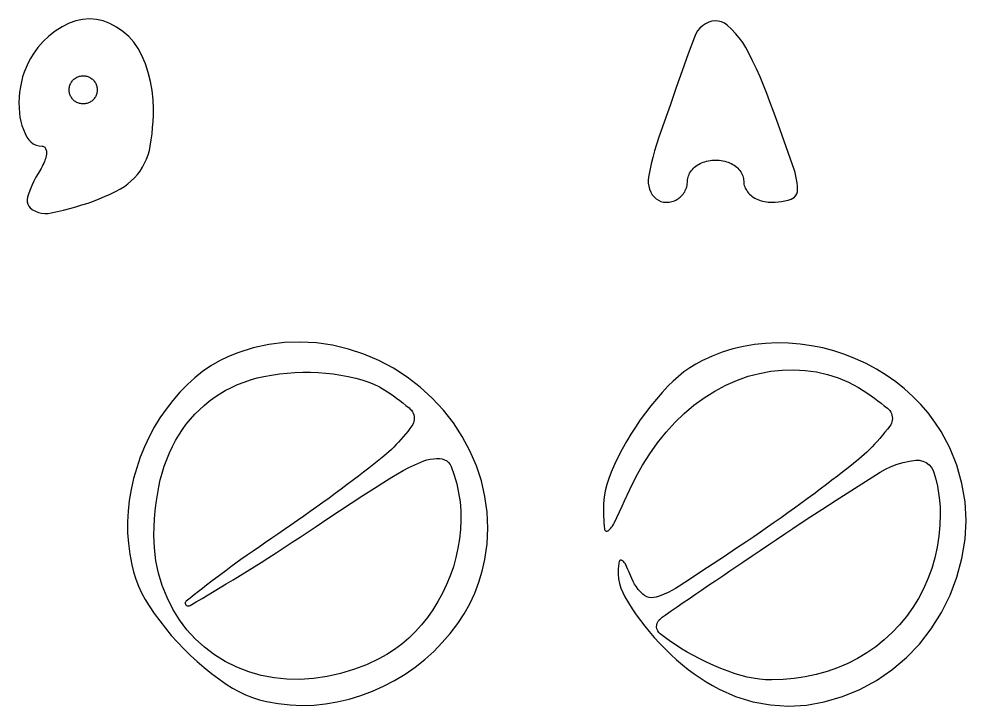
# Model space of a CAD drawing. Header units: millimetres. Extents: x -134 to 134, y -49 to 49.
# Drawn here: x -13.89 to -6.96, y -17.72 to -12.69 of the extents above; entities that cross this region are included whole.
import ezdxf

# ---------------------------------------------------------------- set-up
doc = ezdxf.new("R2010")
doc.units = ezdxf.units.MM
doc.header["$LTSCALE"] = 10
doc.header["$MEASUREMENT"] = 0

# ---------------------------------------------------------------- blocks, each defined once
blk = doc.blocks.new('DT0B-ULTRA_v_1')
at = {"color": 7, "linetype": 'Continuous', "lineweight": -3}
for points in [[(-13.7813, -12.9477, 0), (-13.8006, -12.9792, 0), (-13.818, -13.0117, 0), (-13.8334, -13.0453, 0), (-13.8468, -13.0797, 0), (-13.8582, -13.1148, 0), (-13.8674, -13.1506, 0), (-13.8749, -13.1881, 0), (-13.8803, -13.226, 0), (-13.8838, -13.2642, 0), (-13.8852, -13.3025, 0), (-13.8845, -13.3408, 0), (-13.8819, -13.379, 0), (-13.8778, -13.4098, 0), (-13.8716, -13.4404, 0), (-13.8633, -13.4704, 0), (-13.853, -13.4998, 0), (-13.8407, -13.5283, 0), (-13.8265, -13.556, 0), (-13.8139, -13.5745, 0), (-13.7982, -13.5905, 0), (-13.78, -13.6035, 0), (-13.7598, -13.6131, 0), (-13.7382, -13.6189, 0), (-13.7159, -13.6209, 0), (-13.7105, -13.6214, 0), (-13.7052, -13.623, 0), (-13.7004, -13.6256, 0), (-13.6961, -13.629, 0), (-13.6926, -13.6332, 0), (-13.69, -13.638, 0), (-13.6875, -13.6447, 0), (-13.6856, -13.6515, 0), (-13.6843, -13.6586, 0), (-13.6837, -13.6657, 0), (-13.6837, -13.6728, 0), (-13.6844, -13.6799, 0), (-13.6863, -13.6911, 0), (-13.6887, -13.7021, 0), (-13.6916, -13.713, 0), (-13.695, -13.7237, 0), (-13.6989, -13.7343, 0), (-13.7033, -13.7447, 0), (-13.7095, -13.7579, 0), (-13.7159, -13.771, 0), (-13.7227, -13.784, 0), (-13.7297, -13.7967, 0), (-13.737, -13.8094, 0), (-13.7446, -13.8218, 0), (-13.7607, -13.849, 0), (-13.7756, -13.8768, 0), (-13.7891, -13.9054, 0), (-13.8013, -13.9345, 0), (-13.8121, -13.9641, 0), (-13.8216, -13.9942, 0), (-13.8246, -14.011, 0), (-13.824, -14.028, 0), (-13.8199, -14.0445, 0), (-13.8125, -14.0597, 0), (-13.8021, -14.0731, 0), (-13.7891, -14.0841, 0), (-13.7849, -14.0868, 0), (-13.764, -14.0975, 0), (-13.7419, -14.1055, 0), (-13.7191, -14.1107, 0), (-13.6957, -14.1132, 0), (-13.6723, -14.1127, 0), (-13.649, -14.1094, 0), (-13.6036, -14.0995, 0), (-13.5584, -14.0888, 0), (-13.5134, -14.0772, 0), (-13.4687, -14.0648, 0), (-13.4241, -14.0515, 0), (-13.3799, -14.0374, 0), (-13.3389, -14.0231, 0), (-13.2983, -14.0075, 0), (-13.2583, -13.9907, 0), (-13.2189, -13.9726, 0), (-13.18, -13.9532, 0), (-13.1418, -13.9326, 0), (-13.1142, -13.9157, 0), (-13.0879, -13.8968, 0), (-13.0631, -13.876, 0), (-13.04, -13.8533, 0), (-13.0187, -13.829, 0), (-12.9992, -13.8032, 0), (-12.9814, -13.7754, 0), (-12.9656, -13.7464, 0), (-12.9519, -13.7163, 0), (-12.9405, -13.6853, 0), (-12.9314, -13.6535, 0), (-12.9246, -13.6212, 0), (-12.9175, -13.5761, 0), (-12.9117, -13.5309, 0), (-12.9071, -13.4855, 0), (-12.9039, -13.4399, 0), (-12.902, -13.3944, 0), (-12.9013, -13.3487, 0), (-12.9037, -13.2816, 0), (-12.9109, -13.2148, 0), (-12.9227, -13.1487, 0), (-12.9393, -13.0836, 0), (-12.9604, -13.0198, 0), (-12.9861, -12.9578, 0), (-13.0124, -12.9079, 0), (-13.0445, -12.8616, 0), (-13.0819, -12.8194, 0), (-13.1241, -12.782, 0), (-13.1704, -12.7499, 0), (-13.2202, -12.7235, 0), (-13.268, -12.7056, 0), (-13.3179, -12.6947, 0), (-13.3688, -12.691, 0), (-13.4197, -12.6945, 0), (-13.4696, -12.7051, 0), (-13.5176, -12.7227, 0), (-13.5698, -12.7491, 0), (-13.6192, -12.7804, 0), (-13.6655, -12.8163, 0), (-13.7082, -12.8564, 0), (-13.7469, -12.9003, 0), (-13.7813, -12.9477, 0)], [(-8.945, -12.8242, 0), (-8.9893, -12.9471, 0), (-9.0333, -13.0701, 0), (-9.0771, -13.1931, 0), (-9.1205, -13.3163, 0), (-9.1637, -13.4395, 0), (-9.2067, -13.5629, 0), (-9.2221, -13.6095, 0), (-9.2362, -13.6564, 0), (-9.2491, -13.7038, 0), (-9.2606, -13.7515, 0), (-9.2707, -13.7995, 0), (-9.2796, -13.8477, 0), (-9.2819, -13.87, 0), (-9.2815, -13.8924, 0), (-9.2782, -13.9146, 0), (-9.2723, -13.9362, 0), (-9.2636, -13.9569, 0), (-9.2525, -13.9764, 0), (-9.2399, -13.9924, 0), (-9.2249, -14.0062, 0), (-9.2078, -14.0173, 0), (-9.1892, -14.0254, 0), (-9.1694, -14.0304, 0), (-9.1491, -14.0321, 0), (-9.1391, -14.0318, 0), (-9.1291, -14.0308, 0), (-9.1191, -14.0291, 0), (-9.1093, -14.0268, 0), (-9.0997, -14.0239, 0), (-9.0903, -14.0203, 0), (-9.0811, -14.0161, 0), (-9.0722, -14.0114, 0), (-9.0636, -14.006, 0), (-9.0554, -14.0001, 0), (-9.0476, -13.9937, 0), (-9.0402, -13.9868, 0), (-9.0333, -13.9794, 0), (-9.0269, -13.9716, 0), (-9.021, -13.9634, 0), (-9.0157, -13.9548, 0), (-9.0109, -13.9459, 0), (-9.0067, -13.9368, 0), (-9.0031, -13.9273, 0), (-9.0002, -13.9177, 0), (-8.9979, -13.9079, 0), (-8.9963, -13.898, 0), (-8.9953, -13.888, 0), (-8.9949, -13.8779, 0), (-8.9945, -13.8676, 0), (-8.9931, -13.8574, 0), (-8.9909, -13.8473, 0), (-8.9878, -13.8374, 0), (-8.9839, -13.8279, 0), (-8.9792, -13.8187, 0), (-8.9733, -13.8092, 0), (-8.9668, -13.8001, 0), (-8.9596, -13.7914, 0), (-8.9519, -13.7833, 0), (-8.9437, -13.7757, 0), (-8.935, -13.7687, 0), (-8.9248, -13.7615, 0), (-8.9142, -13.7549, 0), (-8.9032, -13.749, 0), (-8.8919, -13.7437, 0), (-8.8803, -13.7391, 0), (-8.8684, -13.7352, 0), (-8.8555, -13.7317, 0), (-8.8425, -13.7288, 0), (-8.8293, -13.7266, 0), (-8.816, -13.725, 0), (-8.8027, -13.724, 0), (-8.7893, -13.7237, 0), (-8.776, -13.724, 0), (-8.7626, -13.725, 0), (-8.7494, -13.7266, 0), (-8.7362, -13.7288, 0), (-8.7231, -13.7317, 0), (-8.7102, -13.7352, 0), (-8.6984, -13.7391, 0), (-8.6868, -13.7437, 0), (-8.6755, -13.749, 0), (-8.6645, -13.7549, 0), (-8.6539, -13.7615, 0), (-8.6437, -13.7687, 0), (-8.635, -13.7757, 0), (-8.6267, -13.7833, 0), (-8.619, -13.7914, 0), (-8.6119, -13.8001, 0), (-8.6054, -13.8092, 0), (-8.5995, -13.8187, 0), (-8.5947, -13.8279, 0), (-8.5908, -13.8374, 0), (-8.5877, -13.8473, 0), (-8.5855, -13.8574, 0), (-8.5842, -13.8676, 0), (-8.5837, -13.8779, 0), (-8.5833, -13.8882, 0), (-8.5819, -13.8984, 0), (-8.5797, -13.9085, 0), (-8.5766, -13.9184, 0), (-8.5727, -13.9279, 0), (-8.568, -13.9371, 0), (-8.5621, -13.9466, 0), (-8.5556, -13.9557, 0), (-8.5484, -13.9644, 0), (-8.5407, -13.9725, 0), (-8.5325, -13.9801, 0), (-8.5238, -13.9871, 0), (-8.5136, -13.9943, 0), (-8.503, -14.0009, 0), (-8.492, -14.0068, 0), (-8.4807, -14.0121, 0), (-8.4691, -14.0167, 0), (-8.4572, -14.0206, 0), (-8.4443, -14.0241, 0), (-8.4313, -14.027, 0), (-8.4181, -14.0292, 0), (-8.4048, -14.0308, 0), (-8.3915, -14.0318, 0), (-8.3781, -14.0321, 0), (-8.3542, -14.0314, 0), (-8.3303, -14.0295, 0), (-8.3066, -14.0262, 0), (-8.283, -14.0216, 0), (-8.2598, -14.0157, 0), (-8.2369, -14.0085, 0), (-8.2235, -14.0023, 0), (-8.2117, -13.9934, 0), (-8.202, -13.9823, 0), (-8.1948, -13.9693, 0), (-8.1905, -13.9552, 0), (-8.1892, -13.9405, 0), (-8.1892, -13.9405, 0), (-8.1904, -13.915, 0), (-8.1928, -13.8897, 0), (-8.1967, -13.8645, 0), (-8.2018, -13.8397, 0), (-8.2082, -13.8151, 0), (-8.2159, -13.7909, 0), (-8.2448, -13.7085, 0), (-8.2738, -13.6261, 0), (-8.303, -13.5438, 0), (-8.3325, -13.4616, 0), (-8.3621, -13.3794, 0), (-8.3919, -13.2974, 0), (-8.4149, -13.2362, 0), (-8.4391, -13.1754, 0), (-8.4645, -13.1152, 0), (-8.4911, -13.0554, 0), (-8.5188, -12.9962, 0), (-8.5477, -12.9376, 0), (-8.5683, -12.9, 0), (-8.5914, -12.8638, 0), (-8.6167, -12.8292, 0), (-8.6443, -12.7964, 0), (-8.6739, -12.7654, 0), (-8.7056, -12.7365, 0), (-8.725, -12.7228, 0), (-8.7465, -12.7128, 0), (-8.7695, -12.7068, 0), (-8.7932, -12.7052, 0), (-8.8168, -12.7078, 0), (-8.8396, -12.7147, 0), (-8.863, -12.7261, 0), (-8.8846, -12.7407, 0), (-8.904, -12.7582, 0), (-8.9207, -12.7782, 0), (-8.9345, -12.8004, 0), (-8.945, -12.8242, 0)], [(-13.3125, -13.2097, 0), (-13.3127, -13.2164, 0), (-13.3134, -13.2231, 0), (-13.3145, -13.2297, 0), (-13.316, -13.2362, 0), (-13.318, -13.2427, 0), (-13.3203, -13.2489, 0), (-13.3231, -13.2551, 0), (-13.3263, -13.261, 0), (-13.3299, -13.2667, 0), (-13.3338, -13.2722, 0), (-13.3381, -13.2774, 0), (-13.3427, -13.2823, 0), (-13.3476, -13.2869, 0), (-13.3528, -13.2912, 0), (-13.3583, -13.2951, 0), (-13.364, -13.2987, 0), (-13.3699, -13.3019, 0), (-13.3761, -13.3047, 0), (-13.3823, -13.307, 0), (-13.3888, -13.309, 0), (-13.3953, -13.3105, 0), (-13.4019, -13.3116, 0), (-13.4086, -13.3123, 0), (-13.4153, -13.3125, 0), (-13.422, -13.3123, 0), (-13.4287, -13.3116, 0), (-13.4353, -13.3105, 0), (-13.4418, -13.309, 0), (-13.4483, -13.307, 0), (-13.4545, -13.3047, 0), (-13.4607, -13.3019, 0), (-13.4666, -13.2987, 0), (-13.4723, -13.2951, 0), (-13.4778, -13.2912, 0), (-13.483, -13.2869, 0), (-13.4879, -13.2823, 0), (-13.4925, -13.2774, 0), (-13.4968, -13.2722, 0), (-13.5007, -13.2667, 0), (-13.5043, -13.261, 0), (-13.5075, -13.2551, 0), (-13.5103, -13.2489, 0), (-13.5126, -13.2427, 0), (-13.5146, -13.2362, 0), (-13.5161, -13.2297, 0), (-13.5172, -13.2231, 0), (-13.5179, -13.2164, 0), (-13.5181, -13.2097, 0), (-13.5179, -13.203, 0), (-13.5172, -13.1963, 0), (-13.5161, -13.1897, 0), (-13.5146, -13.1832, 0), (-13.5126, -13.1768, 0), (-13.5103, -13.1705, 0), (-13.5075, -13.1643, 0), (-13.5043, -13.1584, 0), (-13.5007, -13.1527, 0), (-13.4968, -13.1472, 0), (-13.4925, -13.142, 0), (-13.4879, -13.1371, 0), (-13.483, -13.1325, 0), (-13.4778, -13.1282, 0), (-13.4723, -13.1243, 0), (-13.4666, -13.1207, 0), (-13.4607, -13.1175, 0), (-13.4545, -13.1148, 0), (-13.4483, -13.1124, 0), (-13.4418, -13.1104, 0), (-13.4353, -13.1089, 0), (-13.4287, -13.1078, 0), (-13.422, -13.1071, 0), (-13.4153, -13.1069, 0), (-13.4086, -13.1071, 0), (-13.4019, -13.1078, 0), (-13.3953, -13.1089, 0), (-13.3888, -13.1104, 0), (-13.3823, -13.1124, 0), (-13.3761, -13.1148, 0), (-13.3699, -13.1175, 0), (-13.364, -13.1207, 0), (-13.3583, -13.1243, 0), (-13.3528, -13.1282, 0), (-13.3476, -13.1325, 0), (-13.3427, -13.1371, 0), (-13.3381, -13.142, 0), (-13.3338, -13.1472, 0), (-13.3299, -13.1527, 0), (-13.3263, -13.1584, 0), (-13.3231, -13.1643, 0), (-13.3203, -13.1705, 0), (-13.318, -13.1768, 0), (-13.316, -13.1832, 0), (-13.3145, -13.1897, 0), (-13.3134, -13.1963, 0), (-13.3127, -13.203, 0), (-13.3125, -13.2097, 0)], [(-12.2845, -15.1324, 0), (-12.3523, -15.1598, 0), (-12.4179, -15.192, 0), (-12.4811, -15.2287, 0), (-12.5416, -15.2698, 0), (-12.599, -15.315, 0), (-12.6531, -15.3642, 0), (-12.7082, -15.4212, 0), (-12.7602, -15.4812, 0), (-12.8087, -15.5439, 0), (-12.8537, -15.6093, 0), (-12.8949, -15.677, 0), (-12.9324, -15.7469, 0), (-12.967, -15.8208, 0), (-12.9975, -15.8965, 0), (-13.024, -15.9738, 0), (-13.0462, -16.0523, 0), (-13.0642, -16.1319, 0), (-13.0779, -16.2124, 0), (-13.0867, -16.2907, 0), (-13.0908, -16.3694, 0), (-13.0903, -16.4482, 0), (-13.085, -16.5268, 0), (-13.075, -16.605, 0), (-13.0604, -16.6825, 0), (-13.0471, -16.7356, 0), (-13.0305, -16.7878, 0), (-13.0107, -16.8389, 0), (-12.9879, -16.8887, 0), (-12.9621, -16.937, 0), (-12.9334, -16.9836, 0), (-12.8954, -17.0394, 0), (-12.8555, -17.094, 0), (-12.8139, -17.1472, 0), (-12.7706, -17.199, 0), (-12.7255, -17.2493, 0), (-12.6789, -17.2982, 0), (-12.6309, -17.3453, 0), (-12.5813, -17.3908, 0), (-12.5303, -17.4346, 0), (-12.4779, -17.4768, 0), (-12.4241, -17.5172, 0), (-12.369, -17.5558, 0), (-12.3235, -17.5846, 0), (-12.2762, -17.6104, 0), (-12.2273, -17.6332, 0), (-12.1771, -17.6529, 0), (-12.1258, -17.6694, 0), (-12.0735, -17.6827, 0), (-11.9883, -17.6983, 0), (-11.9022, -17.7079, 0), (-11.8157, -17.7116, 0), (-11.7291, -17.7091, 0), (-11.6428, -17.7007, 0), (-11.5574, -17.6862, 0), (-11.4699, -17.6654, 0), (-11.3838, -17.6392, 0), (-11.2996, -17.6077, 0), (-11.2175, -17.571, 0), (-11.1378, -17.5292, 0), (-11.0609, -17.4826, 0), (-10.9875, -17.4315, 0), (-10.9174, -17.3759, 0), (-10.851, -17.3161, 0), (-10.7884, -17.2522, 0), (-10.73, -17.1845, 0), (-10.676, -17.1132, 0), (-10.629, -17.0418, 0), (-10.5874, -16.9673, 0), (-10.5512, -16.8899, 0), (-10.5206, -16.8102, 0), (-10.4959, -16.7284, 0), (-10.4772, -16.6451, 0), (-10.461, -16.5301, 0), (-10.4555, -16.4141, 0), (-10.4606, -16.2981, 0), (-10.4763, -16.183, 0), (-10.5025, -16.0699, 0), (-10.5389, -15.9596, 0), (-10.5862, -15.8501, 0), (-10.6425, -15.7451, 0), (-10.7076, -15.6451, 0), (-10.7809, -15.5511, 0), (-10.8619, -15.4636, 0), (-10.95, -15.3832, 0), (-11.045, -15.3103, 0), (-11.1458, -15.2456, 0), (-11.2517, -15.1897, 0), (-11.3619, -15.1428, 0), (-11.4756, -15.1054, 0), (-11.5922, -15.0777, 0), (-11.708, -15.0606, 0), (-11.825, -15.0541, 0), (-11.942, -15.058, 0), (-12.0583, -15.0725, 0), (-12.1727, -15.0974, 0), (-12.2845, -15.1324, 0)], [(-8.889, -15.1916, 0), (-8.9345, -15.2162, 0), (-8.9784, -15.2434, 0), (-9.0208, -15.273, 0), (-9.0614, -15.3049, 0), (-9.1001, -15.3391, 0), (-9.1369, -15.3754, 0), (-9.1805, -15.4224, 0), (-9.2226, -15.4706, 0), (-9.2633, -15.5201, 0), (-9.3025, -15.5708, 0), (-9.3402, -15.6227, 0), (-9.3763, -15.6756, 0), (-9.41, -15.7285, 0), (-9.4422, -15.7823, 0), (-9.4727, -15.8371, 0), (-9.5016, -15.8928, 0), (-9.5287, -15.9494, 0), (-9.5542, -16.0067, 0), (-9.5713, -16.0508, 0), (-9.5852, -16.096, 0), (-9.5961, -16.1421, 0), (-9.6038, -16.1888, 0), (-9.6082, -16.2359, 0), (-9.6095, -16.2832, 0), (-9.6091, -16.3064, 0), (-9.6084, -16.3295, 0), (-9.6073, -16.3527, 0), (-9.606, -16.3758, 0), (-9.6042, -16.3989, 0), (-9.6022, -16.422, 0), (-9.6015, -16.4254, 0), (-9.6001, -16.4286, 0), (-9.598, -16.4315, 0), (-9.5954, -16.4338, 0), (-9.5924, -16.4356, 0), (-9.5891, -16.4367, 0), (-9.5856, -16.4371, 0), (-9.5821, -16.4368, 0), (-9.5788, -16.4357, 0), (-9.5757, -16.434, 0), (-9.5757, -16.434, 0), (-9.5662, -16.4259, 0), (-9.5579, -16.4176, 0), (-9.5502, -16.4088, 0), (-9.5433, -16.3993, 0), (-9.5371, -16.3894, 0), (-9.5316, -16.379, 0), (-9.5122, -16.3379, 0), (-9.4929, -16.2967, 0), (-9.4737, -16.2554, 0), (-9.4546, -16.2141, 0), (-9.4357, -16.1728, 0), (-9.4168, -16.1314, 0), (-9.3732, -16.0422, 0), (-9.3246, -15.9555, 0), (-9.2713, -15.8717, 0), (-9.2133, -15.7911, 0), (-9.1509, -15.7138, 0), (-9.0843, -15.6402, 0), (-9.0183, -15.5761, 0), (-8.948, -15.5167, 0), (-8.8737, -15.4625, 0), (-8.7957, -15.4137, 0), (-8.7144, -15.3705, 0), (-8.6304, -15.3331, 0), (-8.5508, -15.3047, 0), (-8.4693, -15.2828, 0), (-8.3862, -15.2674, 0), (-8.3022, -15.2586, 0), (-8.2178, -15.2566, 0), (-8.1335, -15.2613, 0), (-8.0519, -15.2726, 0), (-7.9716, -15.2909, 0), (-7.8932, -15.316, 0), (-7.8173, -15.3478, 0), (-7.7443, -15.386, 0), (-7.6749, -15.4303, 0), (-7.6506, -15.4476, 0), (-7.6264, -15.4651, 0), (-7.6025, -15.4829, 0), (-7.5788, -15.5011, 0), (-7.5554, -15.5195, 0), (-7.5321, -15.5382, 0), (-7.5231, -15.5465, 0), (-7.5153, -15.5558, 0), (-7.5087, -15.5661, 0), (-7.5034, -15.5771, 0), (-7.4996, -15.5887, 0), (-7.4973, -15.6006, 0), (-7.4965, -15.6126, 0), (-7.4973, -15.6247, 0), (-7.4996, -15.6365, 0), (-7.5035, -15.6479, 0), (-7.5089, -15.6587, 0), (-7.5156, -15.6687, 0), (-7.5333, -15.6914, 0), (-7.5513, -15.7139, 0), (-7.5696, -15.7362, 0), (-7.5882, -15.7583, 0), (-7.6071, -15.7801, 0), (-7.6263, -15.8016, 0), (-7.6444, -15.8211, 0), (-7.663, -15.8402, 0), (-7.6821, -15.8587, 0), (-7.7017, -15.8767, 0), (-7.7217, -15.8942, 0), (-7.7422, -15.9112, 0), (-7.7811, -15.9424, 0), (-7.8202, -15.9733, 0), (-7.8594, -16.0041, 0), (-7.8987, -16.0347, 0), (-7.9382, -16.0652, 0), (-7.9778, -16.0954, 0), (-8.0245, -16.1307, 0), (-8.0715, -16.1658, 0), (-8.1186, -16.2006, 0), (-8.1658, -16.2352, 0), (-8.2133, -16.2696, 0), (-8.2609, -16.3037, 0), (-8.3105, -16.3389, 0), (-8.3603, -16.3739, 0), (-8.4103, -16.4086, 0), (-8.4604, -16.4432, 0), (-8.5107, -16.4774, 0), (-8.5611, -16.5115, 0), (-8.6432, -16.5666, 0), (-8.7254, -16.6214, 0), (-8.8078, -16.6761, 0), (-8.8902, -16.7306, 0), (-8.9729, -16.7848, 0), (-9.0556, -16.8389, 0), (-9.0822, -16.8554, 0), (-9.1094, -16.8707, 0), (-9.1374, -16.8848, 0), (-9.1659, -16.8976, 0), (-9.1949, -16.9091, 0), (-9.2245, -16.9194, 0), (-9.2416, -16.9233, 0), (-9.2591, -16.9241, 0), (-9.2764, -16.9219, 0), (-9.2932, -16.9167, 0), (-9.3087, -16.9087, 0), (-9.3227, -16.898, 0), (-9.3395, -16.8815, 0), (-9.355, -16.8637, 0), (-9.3692, -16.8449, 0), (-9.3819, -16.825, 0), (-9.3931, -16.8042, 0), (-9.4027, -16.7827, 0), (-9.4094, -16.766, 0), (-9.4164, -16.7494, 0), (-9.4234, -16.7329, 0), (-9.4307, -16.7164, 0), (-9.438, -16.7, 0), (-9.4455, -16.6837, 0), (-9.449, -16.6771, 0), (-9.453, -16.6709, 0), (-9.4575, -16.6651, 0), (-9.4626, -16.6597, 0), (-9.4682, -16.6548, 0), (-9.4742, -16.6505, 0), (-9.4766, -16.6492, 0), (-9.4792, -16.6485, 0), (-9.4819, -16.6483, 0), (-9.4846, -16.6487, 0), (-9.4871, -16.6497, 0), (-9.4894, -16.6511, 0), (-9.4913, -16.653, 0), (-9.4928, -16.6553, 0), (-9.4938, -16.6578, 0), (-9.4938, -16.6578, 0), (-9.4962, -16.6677, 0), (-9.4981, -16.6774, 0), (-9.4997, -16.6872, 0), (-9.5009, -16.697, 0), (-9.5019, -16.7068, 0), (-9.5024, -16.7167, 0), (-9.5022, -16.7516, 0), (-9.4987, -16.7862, 0), (-9.4919, -16.8204, 0), (-9.4821, -16.8538, 0), (-9.4691, -16.8862, 0), (-9.4532, -16.9172, 0), (-9.4268, -16.9617, 0), (-9.3991, -17.0053, 0), (-9.3701, -17.0481, 0), (-9.3399, -17.09, 0), (-9.3083, -17.131, 0), (-9.2756, -17.171, 0), (-9.2378, -17.2145, 0), (-9.1988, -17.2569, 0), (-9.1585, -17.2981, 0), (-9.1171, -17.3381, 0), (-9.0745, -17.377, 0), (-9.0308, -17.4145, 0), (-8.9892, -17.448, 0), (-8.9464, -17.48, 0), (-8.9024, -17.5103, 0), (-8.8574, -17.5391, 0), (-8.8113, -17.5662, 0), (-8.7643, -17.5916, 0), (-8.6437, -17.6452, 0), (-8.5176, -17.6841, 0), (-8.3877, -17.7079, 0), (-8.256, -17.7161, 0), (-8.1242, -17.7087, 0), (-7.9942, -17.6857, 0), (-7.862, -17.6468, 0), (-7.7345, -17.5944, 0), (-7.6131, -17.529, 0), (-7.4993, -17.4513, 0), (-7.3941, -17.3621, 0), (-7.2988, -17.2625, 0), (-7.212, -17.151, 0), (-7.1368, -17.0314, 0), (-7.0739, -16.9048, 0), (-7.024, -16.7726, 0), (-6.9876, -16.636, 0), (-6.9651, -16.4965, 0), (-6.9575, -16.3596, 0), (-6.9649, -16.2228, 0), (-6.9873, -16.0875, 0), (-7.0243, -15.9555, 0), (-7.0755, -15.8284, 0), (-7.1404, -15.7076, 0), (-7.1855, -15.6387, 0), (-7.2349, -15.5728, 0), (-7.2884, -15.5103, 0), (-7.3458, -15.4513, 0), (-7.4069, -15.3961, 0), (-7.4714, -15.3449, 0), (-7.541, -15.2964, 0), (-7.6132, -15.252, 0), (-7.688, -15.2119, 0), (-7.765, -15.1763, 0), (-7.8439, -15.1452, 0), (-7.9245, -15.1188, 0), (-8.006, -15.0974, 0), (-8.0885, -15.0808, 0), (-8.1719, -15.0691, 0), (-8.2559, -15.0624, 0), (-8.3401, -15.0607, 0), (-8.4242, -15.0639, 0), (-8.5047, -15.0721, 0), (-8.5844, -15.0856, 0), (-8.663, -15.1044, 0), (-8.7403, -15.1284, 0), (-8.8157, -15.1575, 0), (-8.889, -15.1916, 0)], [(-11.1701, -15.4303, 0), (-11.1465, -15.4471, 0), (-11.1231, -15.4641, 0), (-11.0999, -15.4815, 0), (-11.0769, -15.4991, 0), (-11.0542, -15.5171, 0), (-11.0317, -15.5353, 0), (-11.0225, -15.5438, 0), (-11.0144, -15.5533, 0), (-11.0075, -15.5637, 0), (-11.0019, -15.5749, 0), (-10.9976, -15.5866, 0), (-10.9947, -15.5988, 0), (-10.9935, -15.6106, 0), (-10.9938, -15.6226, 0), (-10.9958, -15.6343, 0), (-10.9993, -15.6457, 0), (-11.0043, -15.6566, 0), (-11.0107, -15.6666, 0), (-11.0261, -15.6872, 0), (-11.0418, -15.7076, 0), (-11.0579, -15.7277, 0), (-11.0743, -15.7475, 0), (-11.0911, -15.767, 0), (-11.1082, -15.7862, 0), (-11.1251, -15.8044, 0), (-11.1425, -15.8221, 0), (-11.1603, -15.8394, 0), (-11.1786, -15.8562, 0), (-11.1973, -15.8725, 0), (-11.2164, -15.8883, 0), (-11.2532, -15.9177, 0), (-11.2901, -15.947, 0), (-11.3271, -15.9762, 0), (-11.3643, -16.0051, 0), (-11.4016, -16.0339, 0), (-11.4391, -16.0625, 0), (-11.4833, -16.096, 0), (-11.5277, -16.1293, 0), (-11.5722, -16.1623, 0), (-11.6169, -16.1951, 0), (-11.6618, -16.2278, 0), (-11.7069, -16.2602, 0), (-11.7539, -16.2937, 0), (-11.8011, -16.327, 0), (-11.8485, -16.3601, 0), (-11.896, -16.393, 0), (-11.9436, -16.4257, 0), (-11.9914, -16.4582, 0), (-12.0366, -16.489, 0), (-12.0817, -16.5199, 0), (-12.1267, -16.551, 0), (-12.1716, -16.5823, 0), (-12.2164, -16.6137, 0), (-12.261, -16.6453, 0), (-12.2983, -16.6719, 0), (-12.3353, -16.6988, 0), (-12.3722, -16.726, 0), (-12.409, -16.7533, 0), (-12.4455, -16.7809, 0), (-12.4819, -16.8088, 0), (-12.5121, -16.8321, 0), (-12.5423, -16.8556, 0), (-12.5725, -16.8791, 0), (-12.6025, -16.9027, 0), (-12.6325, -16.9264, 0), (-12.6625, -16.9501, 0), (-12.6651, -16.9527, 0), (-12.6672, -16.9558, 0), (-12.6685, -16.9592, 0), (-12.6691, -16.9629, 0), (-12.669, -16.9666, 0), (-12.6681, -16.9701, 0), (-12.6664, -16.9735, 0), (-12.6641, -16.9763, 0), (-12.6641, -16.9763, 0), (-12.6597, -16.9799, 0), (-12.6548, -16.9824, 0), (-12.6496, -16.9838, 0), (-12.6441, -16.9841, 0), (-12.6387, -16.9832, 0), (-12.6335, -16.9813, 0), (-12.6321, -16.9805, 0), (-12.5881, -16.9544, 0), (-12.544, -16.9283, 0), (-12.5001, -16.9021, 0), (-12.4561, -16.8758, 0), (-12.4122, -16.8495, 0), (-12.3684, -16.8231, 0), (-12.3173, -16.7922, 0), (-12.2664, -16.761, 0), (-12.2156, -16.7296, 0), (-12.165, -16.6979, 0), (-12.1145, -16.666, 0), (-12.0642, -16.6338, 0), (-12.0049, -16.5956, 0), (-11.9458, -16.5572, 0), (-11.8867, -16.5186, 0), (-11.8278, -16.4798, 0), (-11.7689, -16.4409, 0), (-11.7102, -16.4018, 0), (-11.6252, -16.3452, 0), (-11.5401, -16.2889, 0), (-11.4547, -16.2329, 0), (-11.3692, -16.1772, 0), (-11.2835, -16.1217, 0), (-11.1976, -16.0665, 0), (-11.1572, -16.0414, 0), (-11.1162, -16.0173, 0), (-11.0746, -15.9942, 0), (-11.0324, -15.9722, 0), (-10.9897, -15.9513, 0), (-10.9464, -15.9314, 0), (-10.9241, -15.9226, 0), (-10.9011, -15.9155, 0), (-10.8776, -15.9102, 0), (-10.8538, -15.9069, 0), (-10.8298, -15.9054, 0), (-10.8058, -15.9058, 0), (-10.7883, -15.9084, 0), (-10.7716, -15.9143, 0), (-10.7563, -15.9233, 0), (-10.743, -15.9349, 0), (-10.7321, -15.9488, 0), (-10.724, -15.9646, 0), (-10.7014, -16.0271, 0), (-10.683, -16.0909, 0), (-10.6689, -16.1558, 0), (-10.659, -16.2215, 0), (-10.6535, -16.2878, 0), (-10.6524, -16.3542, 0), (-10.6555, -16.4238, 0), (-10.6627, -16.4932, 0), (-10.6737, -16.562, 0), (-10.6887, -16.6301, 0), (-10.7076, -16.6972, 0), (-10.7302, -16.7632, 0), (-10.7567, -16.8278, 0), (-10.7868, -16.8909, 0), (-10.8204, -16.9521, 0), (-10.8575, -17.0114, 0), (-10.8979, -17.0684, 0), (-10.9415, -17.123, 0), (-10.9863, -17.1726, 0), (-11.0343, -17.2191, 0), (-11.0852, -17.2624, 0), (-11.1387, -17.3024, 0), (-11.1948, -17.3387, 0), (-11.2532, -17.3713, 0), (-11.3439, -17.414, 0), (-11.4375, -17.4499, 0), (-11.5336, -17.4786, 0), (-11.6315, -17.5001, 0), (-11.7308, -17.5142, 0), (-11.8308, -17.5209, 0), (-11.9254, -17.5195, 0), (-12.0194, -17.5098, 0), (-12.1123, -17.4917, 0), (-12.2031, -17.4654, 0), (-12.2913, -17.4312, 0), (-12.3761, -17.3893, 0), (-12.454, -17.3415, 0), (-12.5272, -17.2866, 0), (-12.595, -17.2251, 0), (-12.6567, -17.1576, 0), (-12.7118, -17.0846, 0), (-12.7599, -17.0068, 0), (-12.802, -16.9227, 0), (-12.8368, -16.8353, 0), (-12.8639, -16.7452, 0), (-12.8831, -16.6531, 0), (-12.8944, -16.5597, 0), (-12.8977, -16.4657, 0), (-12.8963, -16.4066, 0), (-12.893, -16.3476, 0), (-12.888, -16.2887, 0), (-12.8812, -16.2301, 0), (-12.8726, -16.1716, 0), (-12.8622, -16.1134, 0), (-12.8511, -16.0625, 0), (-12.8377, -16.012, 0), (-12.8221, -15.9622, 0), (-12.8043, -15.9131, 0), (-12.7844, -15.8649, 0), (-12.7623, -15.8176, 0), (-12.7401, -15.7752, 0), (-12.7157, -15.734, 0), (-12.6894, -15.694, 0), (-12.6611, -15.6553, 0), (-12.6309, -15.6181, 0), (-12.599, -15.5825, 0), (-12.5657, -15.5489, 0), (-12.5307, -15.5171, 0), (-12.4942, -15.4872, 0), (-12.4562, -15.4591, 0), (-12.4167, -15.4331, 0), (-12.376, -15.4091, 0), (-12.3313, -15.3859, 0), (-12.2855, -15.3649, 0), (-12.2387, -15.3464, 0), (-12.1909, -15.3303, 0), (-12.1424, -15.3167, 0), (-12.0933, -15.3057, 0), (-12.037, -15.2956, 0), (-11.9805, -15.2875, 0), (-11.9237, -15.2814, 0), (-11.8667, -15.2773, 0), (-11.8096, -15.2752, 0), (-11.7524, -15.2752, 0), (-11.6968, -15.2772, 0), (-11.6412, -15.2812, 0), (-11.5859, -15.2872, 0), (-11.5308, -15.2952, 0), (-11.476, -15.3052, 0), (-11.4216, -15.3171, 0), (-11.377, -15.3293, 0), (-11.3332, -15.3442, 0), (-11.2905, -15.3618, 0), (-11.2489, -15.3821, 0), (-11.2087, -15.405, 0), (-11.1701, -15.4303, 0)], [(-7.1461, -16.3127, 0), (-7.1483, -16.3935, 0), (-7.1556, -16.4739, 0), (-7.1682, -16.5538, 0), (-7.1858, -16.6326, 0), (-7.2085, -16.7102, 0), (-7.2362, -16.7861, 0), (-7.2682, -16.8585, 0), (-7.305, -16.9285, 0), (-7.3466, -16.9959, 0), (-7.3928, -17.0602, 0), (-7.4432, -17.1212, 0), (-7.4977, -17.1787, 0), (-7.5564, -17.2326, 0), (-7.6186, -17.2824, 0), (-7.684, -17.3278, 0), (-7.7524, -17.3687, 0), (-7.8234, -17.4049, 0), (-7.8967, -17.4361, 0), (-7.9741, -17.4633, 0), (-8.0531, -17.4856, 0), (-8.1333, -17.5029, 0), (-8.2144, -17.5153, 0), (-8.2961, -17.5225, 0), (-8.3781, -17.5246, 0), (-8.4235, -17.5232, 0), (-8.4687, -17.5193, 0), (-8.5136, -17.513, 0), (-8.5581, -17.5043, 0), (-8.6021, -17.4933, 0), (-8.6455, -17.4799, 0), (-8.6987, -17.4611, 0), (-8.7514, -17.4408, 0), (-8.8036, -17.419, 0), (-8.8551, -17.3957, 0), (-8.9059, -17.3711, 0), (-8.9561, -17.345, 0), (-8.9977, -17.3218, 0), (-9.0386, -17.2973, 0), (-9.0788, -17.2716, 0), (-9.1182, -17.2448, 0), (-9.1568, -17.2168, 0), (-9.1945, -17.1876, 0), (-9.2049, -17.1774, 0), (-9.2129, -17.1653, 0), (-9.2182, -17.1518, 0), (-9.2206, -17.1375, 0), (-9.2199, -17.123, 0), (-9.2163, -17.109, 0), (-9.2098, -17.096, 0), (-9.2007, -17.0846, 0), (-9.199, -17.0829, 0), (-9.1927, -17.0771, 0), (-9.1862, -17.0714, 0), (-9.1795, -17.0659, 0), (-9.1728, -17.0606, 0), (-9.1659, -17.0555, 0), (-9.1588, -17.0505, 0), (-9.1144, -17.02, 0), (-9.0699, -16.9896, 0), (-9.0255, -16.9592, 0), (-8.981, -16.9288, 0), (-8.9365, -16.8984, 0), (-8.892, -16.868, 0), (-8.8405, -16.8328, 0), (-8.7889, -16.7977, 0), (-8.7372, -16.7627, 0), (-8.6856, -16.7277, 0), (-8.6339, -16.6927, 0), (-8.5821, -16.6578, 0), (-8.5225, -16.6177, 0), (-8.4629, -16.5776, 0), (-8.4032, -16.5375, 0), (-8.3435, -16.4974, 0), (-8.2837, -16.4574, 0), (-8.224, -16.4175, 0), (-8.1187, -16.3475, 0), (-8.0129, -16.2782, 0), (-7.9068, -16.2094, 0), (-7.8004, -16.1412, 0), (-7.6935, -16.0737, 0), (-7.5862, -16.0067, 0), (-7.5461, -15.9839, 0), (-7.5043, -15.9642, 0), (-7.4612, -15.9478, 0), (-7.4169, -15.9346, 0), (-7.3717, -15.9249, 0), (-7.326, -15.9187, 0), (-7.2994, -15.9189, 0), (-7.2735, -15.9247, 0), (-7.2493, -15.9356, 0), (-7.228, -15.9514, 0), (-7.2103, -15.9713, 0), (-7.1973, -15.9944, 0), (-7.1921, -16.0083, 0), (-7.1784, -16.0579, 0), (-7.167, -16.1081, 0), (-7.1581, -16.1588, 0), (-7.1517, -16.2099, 0), (-7.1477, -16.2612, 0), (-7.1461, -16.3127, 0)]]:
    blk.add_polyline3d(points, dxfattribs=at)

msp = doc.modelspace()

# ---------------------------------------------------------------- block references
msp.add_blockref('DT0B-ULTRA_v_1', (0, 0))

doc.saveas('drawing.dxf')
